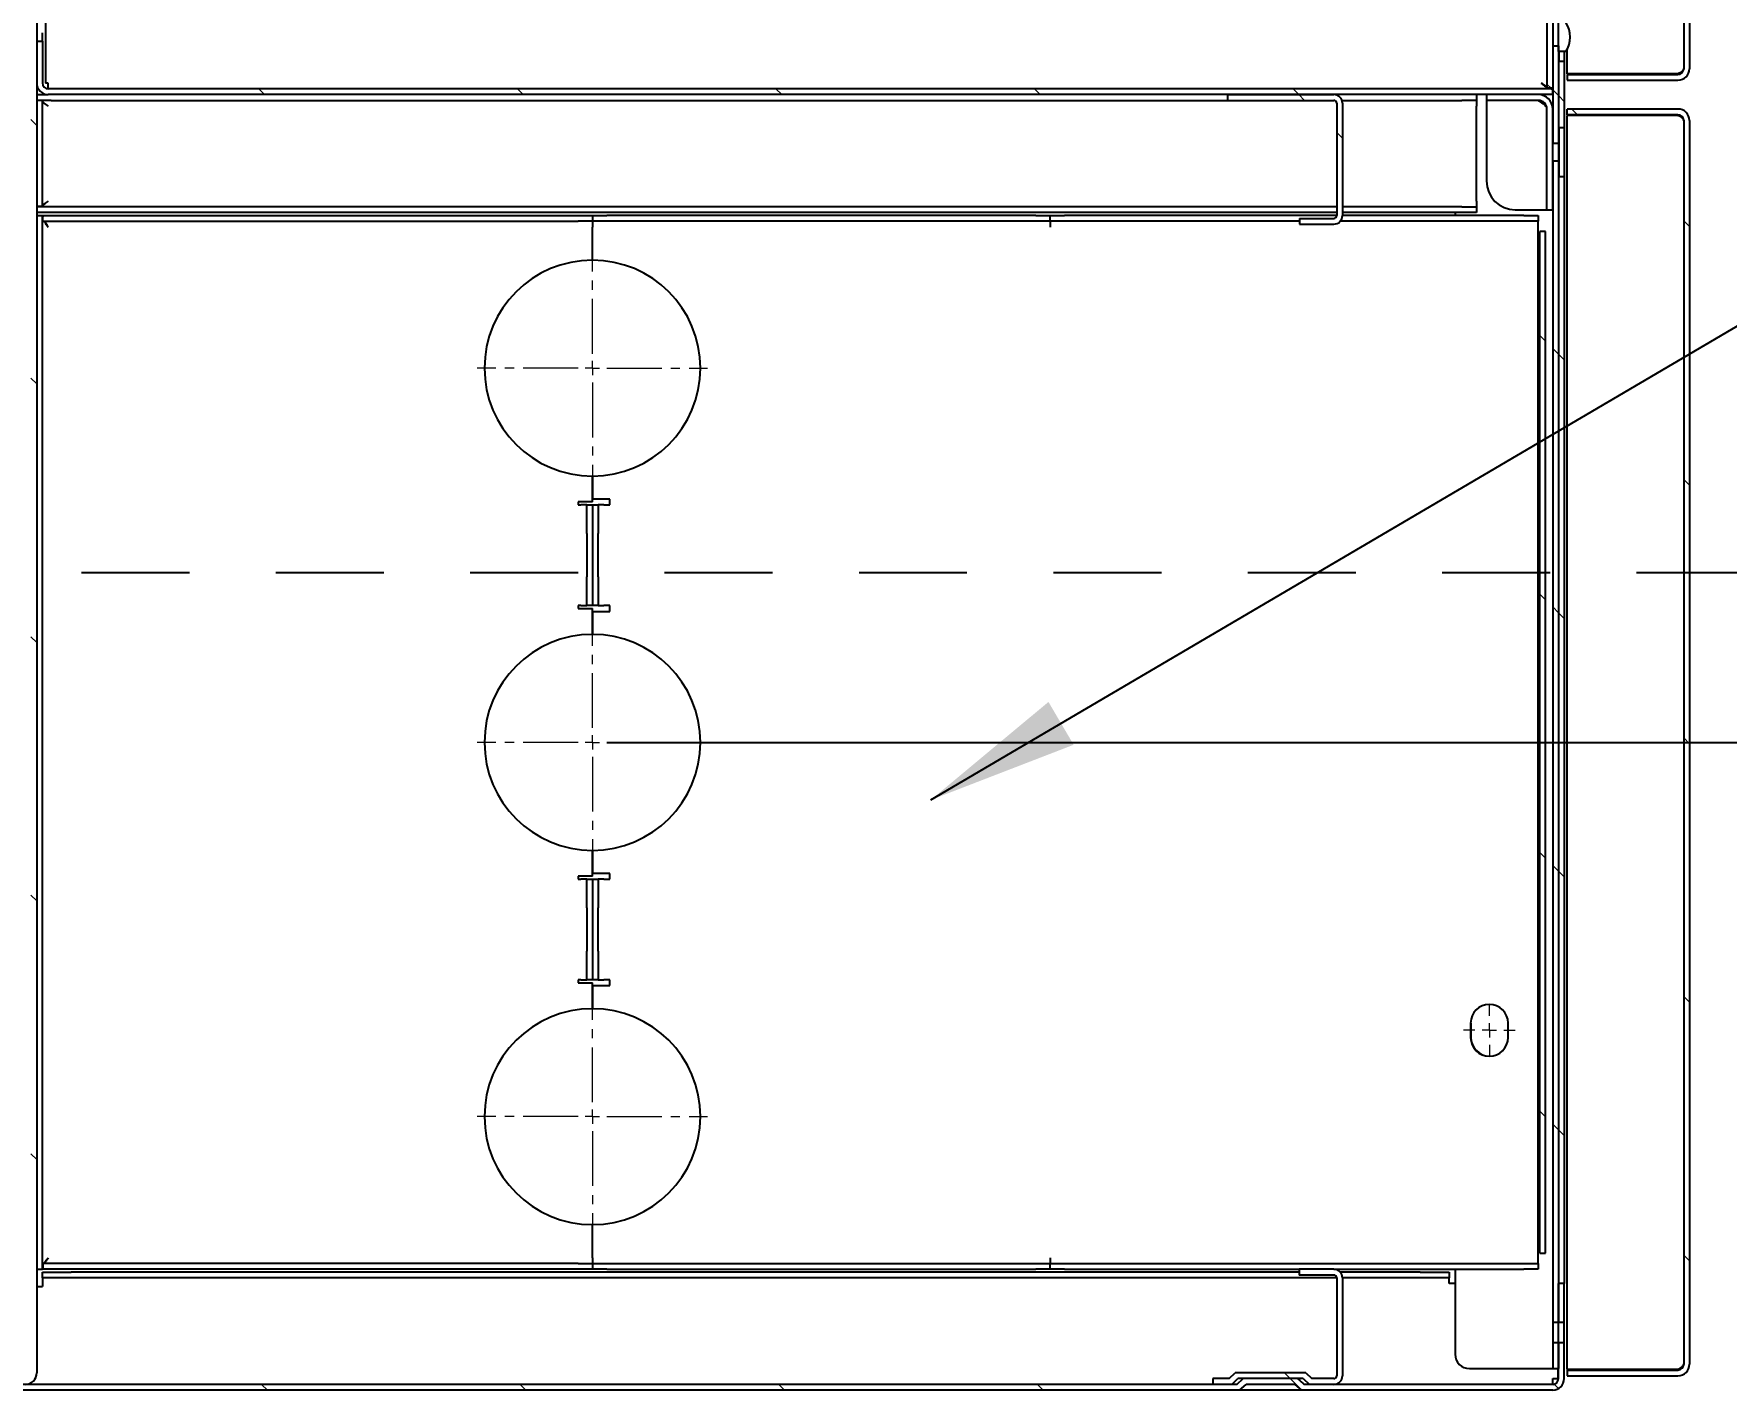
# Model space of a CAD drawing. Header units: millimetres. Extents: x 55614 to 110757, y -66981 to -47484.
# Drawn here: x 67980 to 68568, y -60395 to -59924 of the extents above; entities that cross this region are included whole.
import ezdxf

# ---------------------------------------------------------------- set-up
doc = ezdxf.new("R2010")
doc.units = ezdxf.units.MM
for name, pattern in [('CENTER', [50.8, 31.75, -6.35, 6.35, -6.35]), ('CENTER2', [28.574999, 19.049999, -3.175, 3.175, -3.175]), ('JIS_02_0.7', [1.35, 0.75, -0.6])]:
    doc.linetypes.add(name, pattern=pattern)
doc.layers.get('0').update_dxf_attribs({"lineweight": 15})
doc.layers.get('Defpoints').update_dxf_attribs({"lineweight": 15})
doc.layers.add('2', color=4, linetype='CENTER')
doc.layers.add('THICK', color=7, linetype='Continuous', lineweight=0)
doc.layers.add('中心线', color=1, linetype='CENTER2', lineweight=18)
doc.styles.get("Standard").update_dxf_attribs({"font": 'isocp.shx', "width": 0.707, "bigfont": 'hztxt.shx'})
doc.styles.add('仿宋', font='仿宋_GB2312.ttf', dxfattribs={"width": 0.8})
doc.styles.add('标准', font='simsun.ttc', dxfattribs={"width": 0.667})
doc.dimstyles.new('12倍', dxfattribs={"dimscale": 21, "dimtxt": 3.5, "dimasz": 2.5, "dimexe": 1.5, "dimexo": 0, "dimgap": 1, "dimtad": 1, "dimtoh": 1, "dimdsep": 46, "dimtxsty": '仿宋', "dimcen": 2.5, "dimdle": 5, "dimclrd": 4, "dimclre": 4, "dimclrt": 3, "dimadec": 0, "dimazin": 0, "dimtfac": 1, "dimtmove": 0, "dimatfit": 3, "dimfxl": 1, "dimtolj": 1, "dimarcsym": 0})
doc.dimstyles.new('DJ', dxfattribs={"dimtxt": 75, "dimasz": 75, "dimexe": 20, "dimexo": 0, "dimgap": 20, "dimtad": 1, "dimdec": 1, "dimtxsty": 'Standard', "dimcen": 10, "dimclrd": 95, "dimclre": 95, "dimclrt": 95, "dimadec": 0, "dimazin": 0, "dimtfac": 1, "dimtdec": 1, "dimtmove": 1, "dimatfit": 3, "dimfxl": 1, "dimlwd": 13, "dimlwe": 15, "dimarcsym": 0})
doc.dimstyles.get("Standard").update_dxf_attribs({"dimtxt": 0.18, "dimasz": 0.18, "dimexe": 0.18, "dimexo": 0.0625, "dimgap": 0.09, "dimtad": 0, "dimtih": 1, "dimtoh": 1, "dimdec": 4, "dimzin": 0, "dimdsep": 46, "dimtxsty": 'Standard', "dimcen": 0.09, "dimadec": 0, "dimazin": 0, "dimtfac": 1, "dimtdec": 4, "dimtofl": 0, "dimtmove": 0, "dimatfit": 3, "dimfxl": 1, "dimtolj": 1, "dimtzin": 0, "dimarcsym": 0})
pattern_1 = [(135, (13800.79, -83364.82), (-44.9013, -44.9013), [])]

# ---------------------------------------------------------------- blocks, each defined once
blk = doc.blocks.new('*D1540')
at = {"color": 4, "linetype": 'Continuous', "lineweight": -2}
for p, q in [((68174.13, -59719.95), (68841.4, -59719.95)), ((68818.9, -60132.45), (68818.9, -59757.45)), ((68179.13, -60169.95), (68841.4, -60169.95))]:
    blk.add_line(p, q, dxfattribs=at)
at = {"color": 4}
for points in [[(68825.15, -59757.45), (68812.65, -59757.45), (68818.9, -59719.95)], [(68812.65, -60132.45), (68825.15, -60132.45), (68818.9, -60169.95)]]:
    blk.add_solid(points, dxfattribs=at)
at = {"layer": 'Defpoints', "color": 0}
for p in [(68174.13, -59719.95), (68818.9, -59719.95), (68179.13, -60169.95)]:
    blk.add_point(p, dxfattribs=at)
at = {"color": 3, "lineweight": -3, "insert": (68777.65, -59944.95), "char_height": 52.5, "attachment_point": 5, "rotation": 90, "style": '标准'}
blk.add_mtext('\\A1;\\A1;450', dxfattribs=at)
blk = doc.blocks.new('SW_CENTERMARKSYMBOL_6')
at = {"layer": '中心线', "color": 0}
for p, q in [((-30, 316.5), (-30, 351.5)), ((100, 316.5), (100, 351.5)), ((230, 316.5), (230, 351.5)), ((-30, 311.5), (-30, 314)), ((100, 311.5), (100, 314)), ((230, 311.5), (230, 314)), ((-35, 311.5), (-70, 311.5)), ((-30, 311.5), (-32.5, 311.5)), ((-30, 311.5), (-30, 309)), ((-30, 311.5), (-27.5, 311.5)), ((-30, 306.5), (-30, 271.5)), ((-25, 311.5), (10, 311.5)), ((95, 311.5), (60, 311.5)), ((100, 311.5), (97.5, 311.5)), ((100, 311.5), (100, 309)), ((100, 311.5), (102.5, 311.5)), ((100, 306.5), (100, 271.5)), ((105, 311.5), (140, 311.5)), ((225, 311.5), (190, 311.5)), ((230, 311.5), (227.5, 311.5)), ((230, 311.5), (230, 309)), ((230, 311.5), (232.5, 311.5)), ((230, 306.5), (230, 271.5)), ((235, 311.5), (270, 311.5)), ((0, 5), (0, 9)), ((-5, 0), (-9, 0)), ((0, 0), (-2.5, 0)), ((0, 0), (0, 2.5)), ((0, 0), (0, -2.5)), ((0, 0), (2.5, 0)), ((5, 0), (9, 0)), ((0, -5), (0, -9))]:
    blk.add_line(p, q, dxfattribs=at)
blk = doc.blocks.new('DERYTY65Y65')
at = {"linetype": 'Continuous', "lineweight": 18}
h = blk.add_hatch(dxfattribs=at)
h.set_pattern_fill('ANSI31', scale=20, angle=90, style=0)
h.set_pattern_definition(pattern_1)
edge = h.paths.add_edge_path(flags=0)
edge.add_line((11713.16, -81041.87), (11658.16, -81041.87))
edge.add_line((11658.16, -81041.87), (11658.16, -81043.87))
edge.add_line((11658.16, -81043.87), (11713.16, -81043.87))
edge.add_arc((11713.16, -81045.87), 2, 360, 90, ccw=False)
edge.add_line((11715.16, -81045.87), (11715.16, -82433.87))
edge.add_arc((11713.16, -82433.87), 2, 270, 360, ccw=False)
edge.add_line((11713.16, -82435.87), (11658.16, -82435.87))
edge.add_line((11658.16, -82435.87), (11658.16, -82437.87))
edge.add_line((11658.16, -82437.87), (11713.16, -82437.87))
edge.add_arc((11713.16, -82433.87), 4, 270, 360)
edge.add_line((11717.16, -82433.87), (11717.16, -81045.87))
edge.add_arc((11713.16, -81045.87), 4, 0, 90)
h = blk.add_hatch(dxfattribs=at)
h.set_pattern_fill('ANSI31', scale=20, angle=90, style=0)
h.set_pattern_definition(pattern_1)
edge = h.paths.add_edge_path(flags=0)
edge.add_arc((12287.16, -81548.87), 4, 0, 90)
edge.add_line((12287.16, -81544.87), (12248.66, -81544.87))
edge.add_line((12248.66, -81544.87), (12248.66, -81546.87))
edge.add_line((12248.66, -81546.87), (12287.16, -81546.87))
edge.add_arc((12287.16, -81548.87), 2, 360, 90, ccw=False)
edge.add_line((12289.16, -81548.87), (12289.16, -81980.87))
edge.add_arc((12287.16, -81980.87), 2, 270, 360, ccw=False)
edge.add_line((12287.16, -81982.87), (12248.66, -81982.87))
edge.add_line((12248.66, -81982.87), (12248.66, -81984.87))
edge.add_line((12248.66, -81984.87), (12287.16, -81984.87))
edge.add_arc((12287.16, -81980.87), 4, 270, 360)
edge.add_line((12291.16, -81980.87), (12291.16, -81548.87))
h = blk.add_hatch(dxfattribs=at)
h.set_pattern_fill('ANSI31', scale=20, angle=90, style=0)
h.set_pattern_definition(pattern_1)
h.paths.add_polyline_path([(12243.66, -81987.67), (12243.66, -81951.07), (12241.66, -81951.07), (12241.66, -81987.67)], flags=0)
h = blk.add_hatch(dxfattribs=at)
h.set_pattern_fill('ANSI31', scale=20, angle=90, style=0)
h.set_pattern_definition(pattern_1)
edge = h.paths.add_edge_path(flags=0)
edge.add_line((11721.16, -81989.87), (12243.66, -81989.87))
edge.add_line((12243.66, -81989.87), (12243.66, -81987.87))
edge.add_line((12243.66, -81987.87), (11721.16, -81987.87))
edge.add_arc((11721.16, -81985.87), 2, 180, 270, ccw=False)
edge.add_line((11719.16, -81985.87), (11719.16, -81971.32))
edge.add_line((11719.16, -81971.32), (11717.16, -81971.32))
edge.add_line((11717.16, -81971.32), (11717.16, -81985.87))
edge.add_arc((11721.16, -81985.87), 4, 180, 270)
h = blk.add_hatch(dxfattribs=at)
h.set_pattern_fill('ANSI31', scale=20, angle=90, style=0)
h.set_pattern_definition(pattern_1)
h.paths.add_polyline_path([(12245.66, -81972.92), (12243.66, -81972.92), (12243.66, -82006.82), (12245.66, -82006.82)], flags=0)
h = blk.add_hatch(dxfattribs=at)
h.set_pattern_fill('ANSI31', scale=20, angle=90, style=0)
h.set_pattern_definition(pattern_1)
h.paths.add_polyline_path([(12247.76, -81978.27), (12245.76, -81978.27), (12245.76, -82001.46), (12247.76, -82001.46)], flags=0)
h = blk.add_hatch(dxfattribs=at)
h.set_pattern_fill('ANSI31', scale=20, angle=90, style=0)
h.set_pattern_definition(pattern_1)
edge = h.paths.add_edge_path(flags=0)
edge.add_line((12167.66, -81989.87), (12130.67, -81989.87))
edge.add_line((12130.67, -81989.87), (12130.67, -81991.87))
edge.add_line((12130.67, -81991.87), (12167.66, -81991.87))
edge.add_arc((12167.66, -81992.87), 1, 360, 90, ccw=False)
edge.add_line((12168.66, -81992.87), (12168.66, -82031.87))
edge.add_arc((12167.66, -82031.87), 1, 270, 360, ccw=False)
edge.add_line((12167.66, -82032.87), (12155.67, -82032.87))
edge.add_line((12155.67, -82032.87), (12155.67, -82034.87))
edge.add_line((12155.67, -82034.87), (12167.66, -82034.87))
edge.add_arc((12167.66, -82031.87), 3, 270, 0)
edge.add_line((12170.66, -82031.87), (12170.66, -81992.87))
edge.add_arc((12167.66, -81992.87), 3, 0, 90)
h = blk.add_hatch(dxfattribs=at)
h.set_pattern_fill('ANSI31', scale=20, angle=90, style=0)
h.set_pattern_definition(pattern_1)
edge = h.paths.add_edge_path(flags=0)
edge.add_arc((12287.16, -81998.87), 4, 0, 90)
edge.add_line((12287.16, -81994.87), (12248.66, -81994.87))
edge.add_line((12248.66, -81994.87), (12248.66, -81996.87))
edge.add_line((12248.66, -81996.87), (12287.16, -81996.87))
edge.add_arc((12287.16, -81998.87), 2, 360, 90, ccw=False)
edge.add_line((12289.16, -81998.87), (12289.16, -82430.87))
edge.add_arc((12287.16, -82430.87), 2, 270, 360, ccw=False)
edge.add_line((12287.16, -82432.87), (12248.66, -82432.87))
edge.add_line((12248.66, -82432.87), (12248.66, -82434.87))
edge.add_line((12248.66, -82434.87), (12287.16, -82434.87))
edge.add_arc((12287.16, -82430.87), 4, 270, 360)
edge.add_line((12291.16, -82430.87), (12291.16, -81998.87))
h = blk.add_hatch(dxfattribs=at)
h.set_pattern_fill('ANSI31', scale=20, angle=90, style=0)
h.set_pattern_definition(pattern_1)
h.paths.add_polyline_path([(12243.66, -82416.37), (12245.66, -82416.37), (12245.66, -82012.92), (12243.66, -82012.92)], flags=0)
h = blk.add_hatch(dxfattribs=at)
h.set_pattern_fill('ANSI31', scale=20, angle=90, style=0)
h.set_pattern_definition(pattern_1)
h.paths.add_polyline_path([(12245.76, -82402.87), (12247.76, -82402.87), (12247.76, -82018.27), (12245.76, -82018.27)], flags=0)
h = blk.add_hatch(dxfattribs=at)
h.set_pattern_fill('ANSI31', scale=20, angle=90, style=0)
h.set_pattern_definition(pattern_1)
h.paths.add_polyline_path([(12241.16, -82392.32), (12241.16, -82037.42), (12239.16, -82037.42), (12239.16, -82392.32)], flags=0)
h = blk.add_hatch(dxfattribs=at)
h.set_pattern_fill('ANSI31', scale=20, angle=90, style=0)
h.set_pattern_definition(pattern_1)
edge = h.paths.add_edge_path(flags=0)
edge.add_line((12131.28, -82435.87), (12125.66, -82435.87))
edge.add_line((12125.66, -82435.87), (12125.66, -82437.87))
edge.add_line((12125.66, -82437.87), (12132.17, -82437.87))
edge.add_spline(control_points=[(12132.17, -82437.87), (12132.89, -82437.2), (12133.61, -82436.53), (12134.34, -82435.87)], knot_values=[0.025059, 0.025059, 0.025059, 0.025059, 0.028016, 0.028016, 0.028016, 0.028016], weights=[1, 1, 1, 1], degree=3, periodic=0)
edge.add_line((12134.34, -82435.87), (12156.97, -82435.87))
edge.add_spline(control_points=[(12156.97, -82435.87), (12157.7, -82436.53), (12158.43, -82437.2), (12159.15, -82437.87)], knot_values=[0.05503, 0.05503, 0.05503, 0.05503, 0.057958, 0.057958, 0.057958, 0.057958], weights=[1, 1, 1, 1], degree=3, periodic=0)
edge.add_line((12159.15, -82437.87), (12167.66, -82437.87))
edge.add_arc((12167.66, -82434.87), 3, 270, 0)
edge.add_line((12170.66, -82434.87), (12170.66, -82400.87))
edge.add_arc((12167.66, -82400.87), 3, 0, 90)
edge.add_line((12167.66, -82397.87), (12155.66, -82397.87))
edge.add_line((12155.66, -82397.87), (12155.66, -82399.87))
edge.add_line((12155.66, -82399.87), (12167.66, -82399.87))
edge.add_arc((12167.66, -82400.87), 1, 360, 90, ccw=False)
edge.add_line((12168.66, -82400.87), (12168.66, -82434.87))
edge.add_arc((12167.66, -82434.87), 1, 270, 360, ccw=False)
edge.add_line((12167.66, -82435.87), (12160.03, -82435.87))
edge.add_spline(control_points=[(12160.03, -82435.87), (12159.32, -82435.2), (12158.6, -82434.53), (12157.88, -82433.87)], knot_values=[0.026448, 0.026448, 0.026448, 0.026448, 0.029389, 0.029389, 0.029389, 0.029389], weights=[1, 1, 1, 1], degree=3, periodic=0)
edge.add_line((12157.88, -82433.87), (12133.43, -82433.87))
edge.add_spline(control_points=[(12133.43, -82433.87), (12132.71, -82434.53), (12131.99, -82435.2), (12131.28, -82435.87)], knot_values=[0.059113, 0.059113, 0.059113, 0.059113, 0.062071, 0.062071, 0.062071, 0.062071], weights=[1, 1, 1, 1], degree=3, periodic=0)
h = blk.add_hatch(dxfattribs=at)
h.set_pattern_fill('ANSI31', scale=20, angle=90, style=0)
h.set_pattern_definition(pattern_1)
edge = h.paths.add_edge_path(flags=0)
edge.add_line((11333.16, -82409.92), (11333.16, -82435.87))
edge.add_arc((11337.16, -82435.87), 4, 180, 270)
edge.add_line((11337.16, -82439.87), (11551.9, -82439.87))
edge.add_spline(control_points=[(11551.9, -82439.87), (11552.65, -82439.19), (11553.41, -82438.52), (11554.19, -82437.87)], knot_values=[0.020922, 0.020922, 0.020922, 0.020922, 0.023961, 0.023961, 0.023961, 0.023961], weights=[1, 1, 1, 1], degree=3, periodic=0)
edge.add_line((11554.19, -82437.87), (11571.13, -82437.87))
edge.add_spline(control_points=[(11571.13, -82437.87), (11571.9, -82438.52), (11572.66, -82439.19), (11573.42, -82439.87)], knot_values=[0.043156, 0.043156, 0.043156, 0.043156, 0.0461, 0.0461, 0.0461, 0.0461], weights=[1, 1, 1, 1], degree=3, periodic=0)
edge.add_line((11573.42, -82439.87), (12134.9, -82439.87))
edge.add_spline(control_points=[(12134.9, -82439.87), (12135.65, -82439.19), (12136.41, -82438.52), (12137.19, -82437.87)], knot_values=[0.020922, 0.020922, 0.020922, 0.020922, 0.023961, 0.023961, 0.023961, 0.023961], weights=[1, 1, 1, 1], degree=3, periodic=0)
edge.add_line((12137.19, -82437.87), (12154.13, -82437.87))
edge.add_spline(control_points=[(12154.13, -82437.87), (12154.9, -82438.52), (12155.66, -82439.19), (12156.42, -82439.87)], knot_values=[0.043156, 0.043156, 0.043156, 0.043156, 0.0461, 0.0461, 0.0461, 0.0461], weights=[1, 1, 1, 1], degree=3, periodic=0)
edge.add_line((12156.42, -82439.87), (12243.66, -82439.87))
edge.add_arc((12243.66, -82435.87), 4, 270, 0)
edge.add_line((12247.66, -82435.87), (12247.66, -82423.37))
edge.add_line((12247.66, -82423.37), (12245.66, -82423.37))
edge.add_line((12245.66, -82423.37), (12245.66, -82435.87))
edge.add_arc((12243.66, -82435.87), 2, 270, 360, ccw=False)
edge.add_line((12243.66, -82437.87), (12157.33, -82437.87))
edge.add_spline(control_points=[(12157.33, -82437.87), (12156.66, -82437.26), (12155.99, -82436.66), (12155.31, -82436.06), (12155.24, -82436), (12155.16, -82435.93), (12155.09, -82435.87)], knot_values=[0.0223, 0.0223, 0.0223, 0.0223, 0.025009, 0.025009, 0.025009, 0.025303, 0.025303, 0.025303, 0.025303], weights=[1, 1, 1, 1, 1, 1, 1], degree=3, periodic=0)
edge.add_line((12155.09, -82435.87), (12136.22, -82435.87))
edge.add_spline(control_points=[(12136.22, -82435.87), (12135.47, -82436.52), (12134.72, -82437.19), (12133.98, -82437.87)], knot_values=[0.04764, 0.04764, 0.04764, 0.04764, 0.050712, 0.050712, 0.050712, 0.050712], weights=[1, 1, 1, 1], degree=3, periodic=0)
edge.add_line((12133.98, -82437.87), (11574.33, -82437.87))
edge.add_spline(control_points=[(11574.33, -82437.87), (11573.66, -82437.26), (11572.99, -82436.66), (11572.31, -82436.06), (11572.24, -82436), (11572.16, -82435.93), (11572.09, -82435.87)], knot_values=[0.0223, 0.0223, 0.0223, 0.0223, 0.025009, 0.025009, 0.025009, 0.025303, 0.025303, 0.025303, 0.025303], weights=[1, 1, 1, 1, 1, 1, 1], degree=3, periodic=0)
edge.add_line((11572.09, -82435.87), (11553.22, -82435.87))
edge.add_spline(control_points=[(11553.22, -82435.87), (11552.47, -82436.52), (11551.72, -82437.19), (11550.98, -82437.87)], knot_values=[0.04764, 0.04764, 0.04764, 0.04764, 0.050712, 0.050712, 0.050712, 0.050712], weights=[1, 1, 1, 1], degree=3, periodic=0)
edge.add_line((11550.98, -82437.87), (11337.16, -82437.87))
edge.add_arc((11337.16, -82435.87), 2, 180, 270, ccw=False)
edge.add_line((11335.16, -82435.87), (11335.16, -82409.92))
edge.add_arc((11335.21, -82409.92), 0.05, 360, 180, ccw=False)
edge.add_line((11335.26, -82409.92), (11335.26, -82433.87))
edge.add_line((11335.26, -82433.87), (11337.26, -82433.87))
edge.add_line((11337.26, -82433.87), (11337.26, -82409.92))
edge.add_arc((11335.21, -82409.92), 2.05, 0, 180)
at = {"color": 7, "linetype": 'Continuous', "lineweight": 25}
for p, q in [((11717.16, -81045.87), (11717.16, -82433.87)), ((12289.16, -81548.87), (12289.16, -81980.87)), ((12291.16, -81548.87), (12291.16, -81980.87)), ((11720.16, -81952.87), (11720.16, -81985.87)), ((12241.66, -81951.07), (12241.66, -81987.67)), ((12243.66, -81951.07), (12243.66, -81987.67)), ((12245.66, -81969.12), (12245.66, -81964.87)), ((11717.16, -81971.32), (11719.16, -81971.32)), ((11717.16, -81971.32), (11717.16, -81985.87)), ((11719.16, -81971.32), (11719.16, -81968.41)), ((11719.16, -81971.32), (11719.16, -81985.87)), ((12243.66, -81972.92), (12245.66, -81972.92)), ((12243.66, -81972.92), (12243.66, -82006.82)), ((12245.66, -81974.87), (12245.66, -81970.62)), ((12245.66, -81972.92), (12245.66, -82006.82)), ((12248.26, -81974.87), (12245.66, -81974.87)), ((12245.76, -81974.87), (12245.76, -81978.27)), ((12245.76, -81978.27), (12247.76, -81978.27)), ((12245.76, -82001.46), (12245.76, -81978.27)), ((12247.76, -81978.27), (12247.76, -81974.87)), ((12247.76, -82001.46), (12247.76, -81978.27)), ((12248.66, -81982.67), (12248.66, -81974.16)), ((12287.16, -81982.67), (12248.66, -81982.67)), ((12248.66, -81982.87), (12248.66, -81984.87)), ((12248.66, -81982.87), (12287.16, -81982.87)), ((12248.66, -81984.87), (12287.16, -81984.87)), ((11717.16, -81989.87), (11721.16, -81989.87)), ((11721.16, -81985.87), (11720.16, -81985.87)), ((11721.16, -81987.87), (11721.16, -81985.87)), ((12243.66, -81987.87), (11721.16, -81987.87)), ((12243.66, -81989.87), (11721.16, -81989.87)), ((12130.67, -81989.87), (12130.67, -81991.87)), ((12130.67, -81989.87), (12167.66, -81989.87)), ((12217.16, -81989.87), (12217.16, -81991.87)), ((12220.66, -81989.87), (12220.66, -81991.87)), ((12238.66, -81989.87), (12220.66, -81989.87)), ((12243.66, -81987.67), (12241.66, -81987.67)), ((12243.66, -81989.87), (12243.66, -81987.87)), ((11722.16, -81991.87), (11717.16, -81991.87)), ((11717.7, -81991.97), (11717.16, -81991.87)), ((11719.16, -81991.97), (11717.16, -81991.97)), ((11719.16, -82028.77), (11719.16, -81991.97)), ((11722.16, -81991.87), (12130.67, -81991.87)), ((12130.67, -81991.87), (12167.66, -81991.87)), ((12168.66, -81992.87), (12168.66, -82031.87)), ((12170.49, -81991.87), (12212.16, -81991.87)), ((12170.66, -81992.87), (12170.66, -82031.87)), ((12217.16, -81991.87), (12212.16, -81991.87)), ((12217.16, -81991.87), (12217.16, -81993.87)), ((12217.16, -82026.87), (12217.16, -81993.87)), ((12238.66, -81991.87), (12220.66, -81991.87)), ((12238.66, -81991.97), (12220.66, -81991.97)), ((12220.66, -81991.97), (12220.66, -82019.87)), ((12241.66, -82029.87), (12241.66, -81994.87)), ((12243.66, -82029.87), (12243.66, -81994.87)), ((12248.66, -81996.87), (12248.66, -81994.87)), ((12287.16, -81994.87), (12248.66, -81994.87)), ((12287.16, -81996.87), (12248.66, -81996.87)), ((12247.76, -82001.46), (12245.76, -82001.46)), ((12245.76, -82001.46), (12245.76, -82018.27)), ((12247.76, -82018.27), (12247.76, -82001.46)), ((12287.16, -81997.07), (12248.66, -81997.07)), ((12248.66, -82432.67), (12248.66, -81997.07)), ((12287.16, -81997.07), (12288.59, -81997.49)), ((12289.16, -81998.87), (12289.16, -82430.87)), ((12291.16, -81998.87), (12291.16, -82430.87)), ((12245.66, -82006.82), (12243.66, -82006.82)), ((12245.66, -82006.82), (12245.66, -82012.92)), ((12243.66, -82012.92), (12245.66, -82012.92)), ((12243.66, -82012.92), (12243.66, -82416.37)), ((12245.66, -82012.92), (12245.66, -82416.37)), ((12245.76, -82018.27), (12247.76, -82018.27)), ((12245.76, -82402.87), (12245.76, -82018.27)), ((12247.76, -82402.87), (12247.76, -82018.27)), ((11719.16, -82028.77), (11717.16, -82028.77)), ((11717.16, -82028.87), (11717.63, -82028.77)), ((12168.66, -82028.87), (11717.16, -82028.87)), ((12168.66, -82030.87), (11717.16, -82030.87)), ((11717.16, -82031.87), (11719.16, -82031.87)), ((11719.16, -82397.87), (11719.16, -82031.87)), ((11719.16, -82031.87), (11719.26, -82032.34)), ((11719.26, -82031.87), (11905.16, -82031.87)), ((11719.26, -82033.87), (11719.26, -82031.87)), ((11905.16, -82031.87), (11910.16, -82031.87)), ((11910.16, -82031.87), (11910.16, -82033.87)), ((11910.16, -82031.87), (11915.16, -82031.87)), ((12064.16, -82031.87), (11915.16, -82031.87)), ((12064.16, -82031.87), (12069.16, -82031.87)), ((12069.16, -82033.87), (12069.16, -82031.87)), ((12069.16, -82031.87), (12074.16, -82031.87)), ((12168.66, -82031.87), (12074.16, -82031.87)), ((12212.16, -82028.87), (12170.66, -82028.87)), ((12212.16, -82030.87), (12170.66, -82030.87)), ((12233.66, -82031.87), (12170.66, -82031.87)), ((12209.76, -82030.87), (12209.76, -82031.87)), ((12212.16, -82028.87), (12217.16, -82028.87)), ((12217.16, -82030.87), (12212.16, -82030.87)), ((12217.16, -82026.87), (12217.16, -82028.87)), ((12217.16, -82028.87), (12217.16, -82030.87)), ((12230.66, -82029.87), (12238.66, -82029.87)), ((12233.66, -82031.87), (12238.66, -82031.87)), ((12238.66, -82029.87), (12241.66, -82029.87)), ((12238.66, -82031.87), (12238.66, -82033.87)), ((12241.66, -82029.87), (12243.66, -82029.87)), ((11719.26, -82033.87), (11905.16, -82033.87)), ((11910.16, -82033.87), (11905.16, -82033.87)), ((11910.16, -82033.87), (11910.16, -82035.87)), ((11915.16, -82033.87), (11910.16, -82033.87)), ((11910.16, -82047.37), (11910.16, -82035.87)), ((12064.16, -82033.87), (11915.16, -82033.87)), ((12069.16, -82033.87), (12064.16, -82033.87)), ((12074.16, -82033.87), (12069.16, -82033.87)), ((12069.16, -82033.87), (12069.16, -82035.87)), ((12155.67, -82033.87), (12074.16, -82033.87)), ((12155.67, -82032.87), (12155.67, -82034.87)), ((12155.67, -82032.87), (12167.66, -82032.87)), ((12155.67, -82034.87), (12167.66, -82034.87)), ((12233.66, -82033.87), (12169.89, -82033.87)), ((12238.66, -82033.87), (12233.66, -82033.87)), ((12238.66, -82035.87), (12238.66, -82033.87)), ((12238.66, -82393.87), (12238.66, -82035.87)), ((12239.16, -82392.32), (12239.16, -82037.42)), ((12241.16, -82037.42), (12239.16, -82037.42)), ((12241.16, -82392.32), (12241.16, -82037.42)), ((11910.16, -82131.37), (11910.16, -82122.37)), ((11910.16, -82122.37), (11910.16, -82130.37)), ((11910.16, -82131.37), (11905.16, -82131.37)), ((11905.16, -82131.37), (11905.16, -82132.37)), ((11916.16, -82130.37), (11910.16, -82130.37)), ((11916.16, -82132.37), (11916.16, -82130.37)), ((11905.16, -82132.37), (11906.16, -82132.37)), ((11908.16, -82132.37), (11906.16, -82132.37)), ((11908.16, -82132.37), (11910.16, -82132.37)), ((11908.16, -82142.37), (11908.16, -82132.37)), ((11910.16, -82132.37), (11910.16, -82142.37)), ((11910.16, -82132.37), (11912.16, -82132.37)), ((11912.16, -82132.37), (11912.16, -82142.37)), ((11914.16, -82132.37), (11912.16, -82132.37)), ((11914.16, -82132.37), (11916.16, -82132.37)), ((11908.16, -82142.37), (11908.16, -82157.37)), ((11910.16, -82142.37), (11910.16, -82157.37)), ((11912.16, -82157.37), (11912.16, -82142.37)), ((11908.16, -82167.37), (11908.16, -82157.37)), ((11910.16, -82157.37), (11910.16, -82167.37)), ((11912.16, -82157.37), (11912.16, -82167.37)), ((11906.16, -82167.37), (11905.16, -82167.37)), ((11905.16, -82167.37), (11905.16, -82168.37)), ((11906.16, -82167.37), (11908.16, -82167.37)), ((11910.16, -82167.37), (11908.16, -82167.37)), ((11912.16, -82167.37), (11910.16, -82167.37)), ((11912.16, -82167.37), (11914.16, -82167.37)), ((11916.16, -82167.37), (11914.16, -82167.37)), ((11916.16, -82169.37), (11916.16, -82167.37)), ((11905.16, -82168.37), (11910.16, -82168.37)), ((11910.16, -82177.37), (11910.16, -82168.37)), ((11910.16, -82169.37), (11910.16, -82177.37)), ((11910.16, -82169.37), (11916.16, -82169.37)), ((11910.16, -82261.37), (11910.16, -82252.37)), ((11910.16, -82252.37), (11910.16, -82260.37)), ((11910.16, -82261.37), (11905.16, -82261.37)), ((11905.16, -82261.37), (11905.16, -82262.37)), ((11916.16, -82260.37), (11910.16, -82260.37)), ((11916.16, -82262.37), (11916.16, -82260.37)), ((11905.16, -82262.37), (11906.16, -82262.37)), ((11908.16, -82262.37), (11906.16, -82262.37)), ((11908.16, -82262.37), (11910.16, -82262.37)), ((11908.16, -82272.37), (11908.16, -82262.37)), ((11910.16, -82262.37), (11910.16, -82272.37)), ((11910.16, -82262.37), (11912.16, -82262.37)), ((11912.16, -82262.37), (11912.16, -82272.37)), ((11914.16, -82262.37), (11912.16, -82262.37)), ((11914.16, -82262.37), (11916.16, -82262.37)), ((11908.16, -82272.37), (11908.16, -82287.37)), ((11910.16, -82272.37), (11910.16, -82287.37)), ((11912.16, -82287.37), (11912.16, -82272.37)), ((11908.16, -82297.37), (11908.16, -82287.37)), ((11910.16, -82287.37), (11910.16, -82297.37)), ((11912.16, -82287.37), (11912.16, -82297.37)), ((11906.16, -82297.37), (11905.16, -82297.37)), ((11905.16, -82297.37), (11905.16, -82298.37)), ((11905.16, -82298.37), (11910.16, -82298.37)), ((11906.16, -82297.37), (11908.16, -82297.37)), ((11910.16, -82297.37), (11908.16, -82297.37)), ((11912.16, -82297.37), (11910.16, -82297.37)), ((11910.16, -82307.37), (11910.16, -82298.37)), ((11910.16, -82299.37), (11910.16, -82307.37)), ((11910.16, -82299.37), (11916.16, -82299.37)), ((11912.16, -82297.37), (11914.16, -82297.37)), ((11916.16, -82297.37), (11914.16, -82297.37)), ((11916.16, -82299.37), (11916.16, -82297.37)), ((12215.16, -82312.37), (12215.16, -82317.37)), ((12215.26, -82312.37), (12215.26, -82317.37)), ((12228.16, -82317.37), (12228.16, -82312.37)), ((11910.16, -82393.87), (11910.16, -82382.37)), ((11905.16, -82395.87), (11719.26, -82395.87)), ((11719.26, -82395.87), (11719.26, -82397.87)), ((11905.16, -82395.87), (11910.16, -82395.87)), ((11910.16, -82393.87), (11910.16, -82395.87)), ((11910.16, -82395.87), (11910.16, -82397.87)), ((11910.16, -82395.87), (11915.16, -82395.87)), ((11915.16, -82395.87), (12064.16, -82395.87)), ((12064.16, -82395.87), (12069.16, -82395.87)), ((12069.16, -82393.87), (12069.16, -82395.87)), ((12069.16, -82397.87), (12069.16, -82395.87)), ((12069.16, -82395.87), (12074.16, -82395.87)), ((12074.16, -82395.87), (12233.66, -82395.87)), ((12233.66, -82395.87), (12238.66, -82395.87)), ((12238.66, -82395.87), (12238.66, -82393.87)), ((12238.66, -82395.87), (12238.66, -82397.87)), ((12239.16, -82392.32), (12241.16, -82392.32)), ((11717.16, -82397.87), (11719.16, -82397.87)), ((11719.26, -82397.21), (11719.16, -82397.87)), ((11719.16, -82400.87), (11719.16, -82398.87)), ((11719.16, -82398.87), (11729.16, -82398.87)), ((11729.16, -82400.87), (11719.16, -82400.87)), ((11719.16, -82400.87), (11719.16, -82402.87)), ((11905.16, -82397.87), (11719.26, -82397.87)), ((12155.66, -82398.87), (11729.16, -82398.87)), ((12168.66, -82400.87), (11729.16, -82400.87)), ((11910.16, -82397.87), (11905.16, -82397.87)), ((11915.16, -82397.87), (11910.16, -82397.87)), ((11915.16, -82397.87), (12064.16, -82397.87)), ((12069.16, -82397.87), (12064.16, -82397.87)), ((12074.16, -82397.87), (12069.16, -82397.87)), ((12074.16, -82397.87), (12155.66, -82397.87)), ((12155.66, -82397.87), (12155.66, -82399.87)), ((12167.66, -82397.87), (12155.66, -82397.87)), ((12167.66, -82399.87), (12155.66, -82399.87)), ((12167.66, -82397.87), (12233.66, -82397.87)), ((12168.66, -82400.87), (12168.66, -82434.87)), ((12197.66, -82398.87), (12169.89, -82398.87)), ((12170.66, -82400.87), (12170.66, -82434.87)), ((12197.66, -82400.87), (12170.66, -82400.87)), ((12197.66, -82398.87), (12207.66, -82398.87)), ((12207.66, -82400.87), (12197.66, -82400.87)), ((12207.66, -82398.87), (12207.66, -82400.87)), ((12207.66, -82402.87), (12207.66, -82400.87)), ((12209.76, -82397.87), (12209.76, -82427.37)), ((12238.66, -82397.87), (12233.66, -82397.87)), ((11717.16, -82403.87), (11719.16, -82403.87)), ((11719.16, -82402.87), (11719.16, -82403.87)), ((12209.76, -82402.87), (12207.66, -82402.87)), ((12245.66, -82416.37), (12245.66, -82402.87)), ((12247.66, -82402.87), (12245.66, -82402.87)), ((12247.76, -82402.87), (12245.76, -82402.87)), ((12247.66, -82416.37), (12247.66, -82402.87)), ((12245.66, -82416.37), (12243.66, -82416.37)), ((12243.66, -82416.37), (12243.66, -82423.37)), ((12245.66, -82423.37), (12245.66, -82416.37)), ((12247.66, -82416.37), (12245.66, -82416.37)), ((12247.66, -82423.37), (12247.66, -82416.37)), ((12243.66, -82423.37), (12245.66, -82423.37)), ((12243.66, -82423.37), (12243.66, -82432.37)), ((12245.66, -82423.37), (12245.66, -82432.37)), ((12245.66, -82435.87), (12245.66, -82423.37)), ((12245.66, -82423.37), (12247.66, -82423.37)), ((12247.66, -82435.87), (12247.66, -82423.37)), ((12125.66, -82435.87), (12125.66, -82437.87)), ((12131.28, -82435.87), (12125.66, -82435.87)), ((12131.28, -82435.87), (12133.43, -82433.87)), ((12132.17, -82437.87), (12134.34, -82435.87)), ((12157.88, -82433.87), (12133.43, -82433.87)), ((12133.98, -82437.87), (12136.22, -82435.87)), ((12156.97, -82435.87), (12134.34, -82435.87)), ((12155.09, -82435.87), (12136.22, -82435.87)), ((12156.97, -82435.87), (12159.15, -82437.87)), ((12157.88, -82433.87), (12160.03, -82435.87)), ((12167.66, -82435.87), (12160.03, -82435.87)), ((12214.76, -82432.37), (12241.66, -82432.37)), ((12241.66, -82432.37), (12243.66, -82432.37)), ((12243.66, -82432.37), (12245.66, -82432.37)), ((12243.66, -82437.87), (12243.66, -82435.87)), ((12243.66, -82435.87), (12245.56, -82435.87)), ((12245.56, -82435.87), (12245.56, -82432.37)), ((12287.16, -82432.67), (12248.66, -82432.67)), ((12248.66, -82432.87), (12248.66, -82434.87)), ((12248.66, -82432.87), (12287.16, -82432.87)), ((12248.66, -82434.87), (12287.16, -82434.87)), ((12134.9, -82439.87), (11573.42, -82439.87)), ((12133.98, -82437.87), (11574.33, -82437.87)), ((12132.17, -82437.87), (12125.66, -82437.87)), ((12134.9, -82439.87), (12137.19, -82437.87)), ((12156.42, -82439.87), (12134.9, -82439.87)), ((12154.13, -82437.87), (12137.19, -82437.87)), ((12154.13, -82437.87), (12156.42, -82439.87)), ((12243.66, -82439.87), (12156.42, -82439.87)), ((12243.66, -82437.87), (12157.33, -82437.87)), ((12167.66, -82437.87), (12159.15, -82437.87))]:
    blk.add_line(p, q, dxfattribs=at)
for centre, radius, start, end in [((12240.26, -81969.87), 9.43, 327.99222, 32.00778), ((12287.16, -81980.87), 4, 270, 0), ((12287.16, -81980.87), 2, 270, 0), ((11721.16, -81985.87), 4, 180, 270), ((11721.16, -81985.87), 2, 180, 270), ((12167.66, -81992.87), 3, 0, 90), ((12238.66, -81994.87), 5, 0, 90), ((12167.66, -81992.87), 1, 0, 90), ((12238.66, -81994.87), 3, 0, 90), ((12287.16, -81998.87), 4, 0, 90), ((12287.16, -81998.87), 2, 0, 90), ((12230.66, -82019.87), 10, 180, 270), ((12167.66, -82031.87), 3, 270, 0), ((12167.66, -82031.87), 1, 270, 0), ((11910.16, -82084.87), 37.5, 90, 270), ((11910.16, -82084.87), 37.5, 270, 90), ((11910.16, -82214.87), 37.5, 90, 270), ((11910.16, -82214.87), 37.5, 270, 90), ((11910.16, -82344.87), 37.5, 90, 270), ((11910.16, -82344.87), 37.5, 270, 90), ((12221.66, -82312.37), 6.5, 0, 180), ((12221.66, -82317.37), 6.5, 180, 0), ((12221.76, -82317.37), 6.5, 180, 269.55927), ((12167.66, -82400.87), 3, 0, 90), ((12167.66, -82400.87), 1, 0, 90), ((12214.76, -82427.37), 5, 180, 270), ((12287.16, -82430.87), 4, 270, 0), ((12287.16, -82430.87), 2, 270, 0), ((11713.16, -82433.87), 4, 270, 0), ((12167.66, -82434.87), 1, 270, 0), ((12167.66, -82434.87), 3, 270, 0), ((12243.66, -82435.87), 2, 270, 0), ((12243.66, -82435.87), 4, 270, 0)]:
    blk.add_arc(centre, radius, start, end, dxfattribs=at)
for points, knots in [([(12245.66, -81970.62), (12245.65, -81970.29), (12245.64, -81969.78), (12245.65, -81969.28), (12245.66, -81969.12)], [0, 0, 0, 0, 0.664878, 1, 1, 1, 1]), ([(12289.16, -81980.87), (12289.12, -81981.04), (12289.05, -81981.36), (12288.53, -81981.82), (12287.88, -81982.25), (12287.39, -81982.53), (12287.16, -81982.67)], [0, 0, 0, 0, 0.282784, 0.5307, 0.778547, 1, 1, 1, 1]), ([(12288.61, -81982.24), (12288.35, -81982.32), (12287.89, -81982.46), (12287.38, -81982.6), (12287.16, -81982.67)], [0, 0, 0, 0, 0.556662, 1, 1, 1, 1]), ([(12241.66, -81987.67), (12241.62, -81987.5), (12241.55, -81987.18), (12241.03, -81986.71), (12240.38, -81986.28), (12239.89, -81986), (12239.66, -81985.87)], [0, 0, 0, 0, 0.282783, 0.53072, 0.778571, 1, 1, 1, 1]), ([(12239.66, -81985.87), (12239.99, -81986.13), (12240.59, -81986.61), (12241.19, -81986.98), (12241.45, -81987.15)], [0, 0, 0, 0, 0.556171, 1, 1, 1, 1]), ([(12242.55, -81987.67), (12242.58, -81987.68), (12242.95, -81987.85), (12243.32, -81987.86), (12243.66, -81987.87)], [0, 0, 0, 0, 0.099238, 1, 1, 1, 1]), ([(11719.16, -81991.97), (11719.19, -81992.13), (11719.25, -81992.44), (11719.71, -81992.92), (11720.37, -81993.39), (11720.89, -81993.71), (11721.16, -81993.87)], [0, 0, 0, 0, 0.249993, 0.5, 0.750007, 1, 1, 1, 1]), ([(11721.16, -81993.87), (11720.69, -81993.48), (11720.16, -81993.03), (11719.63, -81992.76), (11719.56, -81992.72)], [0, 0, 0, 0, 0.874384, 1, 1, 1, 1]), ([(12241.66, -81994.87), (12241.61, -81994.62), (12241.52, -81994.14), (12240.81, -81993.4), (12239.82, -81992.68), (12239.04, -81992.2), (12238.66, -81991.97)], [0, 0, 0, 0, 0.252337, 0.504802, 0.757271, 1, 1, 1, 1]), ([(12240.82, -81992.8), (12240.33, -81992.6), (12239.63, -81992.32), (12238.88, -81992.05), (12238.66, -81991.97)], [0, 0, 0, 0, 0.706942, 1, 1, 1, 1]), ([(12287.16, -81997.07), (12287.42, -81997.22), (12287.94, -81997.52), (12288.6, -81997.97), (12289.07, -81998.42), (12289.13, -81998.72), (12289.16, -81998.87)], [0, 0, 0, 0, 0.2500128, 0.5000135, 0.7500143, 1, 1, 1, 1]), ([(11721.16, -82026.87), (11720.89, -82027.03), (11720.37, -82027.34), (11719.71, -82027.82), (11719.25, -82028.29), (11719.19, -82028.61), (11719.16, -82028.77)], [0, 0, 0, 0, 0.249992, 0.500001, 0.750008, 1, 1, 1, 1]), ([(11719.59, -82027.98), (11719.71, -82027.92), (11720.23, -82027.63), (11720.75, -82027.2), (11721.16, -82026.87)], [0, 0, 0, 0, 0.228447, 1, 1, 1, 1]), ([(11721.16, -82035.87), (11721, -82035.6), (11720.68, -82035.08), (11720.21, -82034.42), (11719.73, -82033.96), (11719.42, -82033.9), (11719.26, -82033.87)], [0, 0, 0, 0, 0.249991, 0.500004, 0.75, 1, 1, 1, 1]), ([(11720.04, -82034.3), (11720.1, -82034.42), (11720.39, -82034.94), (11720.82, -82035.46), (11721.16, -82035.87)], [0, 0, 0, 0, 0.228489, 1, 1, 1, 1]), ([(11719.26, -82395.87), (11719.43, -82395.83), (11719.77, -82395.76), (11720.26, -82395.24), (11720.72, -82394.59), (11721.02, -82394.1), (11721.16, -82393.87)], [0, 0, 0, 0, 0.2785542, 0.5299263, 0.7812413, 1, 1, 1, 1]), ([(11721.16, -82393.87), (11720.89, -82394.2), (11720.46, -82394.73), (11720.13, -82395.27), (11720, -82395.47)], [0, 0, 0, 0, 0.623849, 1, 1, 1, 1]), ([(12289.16, -82430.87), (12289.12, -82431.04), (12289.05, -82431.36), (12288.53, -82431.82), (12287.88, -82432.25), (12287.39, -82432.53), (12287.16, -82432.67)], [0, 0, 0, 0, 0.282786, 0.530698, 0.778543, 1, 1, 1, 1]), ([(12155.09, -82435.87), (12155.16, -82435.93), (12155.92, -82436.59), (12156.66, -82437.26), (12157.33, -82437.87)], [0, 0, 0, 0, 0.097872, 1, 1, 1, 1]), ([(12288.61, -82432.24), (12288.35, -82432.32), (12287.89, -82432.46), (12287.38, -82432.6), (12287.16, -82432.67)], [0, 0, 0, 0, 0.556664, 1, 1, 1, 1])]:
    blk.add_open_spline(points, degree=3, knots=knots, dxfattribs=at)
at = {"layer": '中心线', "rotation": 90}
blk.add_blockref('SW_CENTERMARKSYMBOL_6', (12221.66, -82314.87), dxfattribs=at)

msp = doc.modelspace()

# ---------------------------------------------------------------- linework, layer by layer
at = {"layer": '2', "color": 1, "linetype": 'JIS_02_0.7', "ltscale": 50}
msp.add_line((62529.217, -60110.951), (68897.673, -60110.951), dxfattribs=at)

# ---------------------------------------------------------------- block references
at = {"layer": 'THICK', "lineweight": -3}
msp.add_blockref('DERYTY65Y65', (56263.972, 22044.916), dxfattribs=at)

# ---------------------------------------------------------------- dimensions: what is measured, and where the dimension line sits
at = {"lineweight": -3}
dim = msp.add_linear_dim(base=(68818.899, -59719.951), p1=(68179.129, -60169.951), p2=(68174.129, -59719.951), angle=90, text='\\A1;<>', dimstyle='Standard', override={"dimscale": 15, "dimtxt": 3.5, "dimasz": 2.5, "dimexe": 1.5, "dimexo": 0, "dimgap": 1, "dimtad": 1, "dimtih": 0, "dimdec": 2, "dimzin": 8, "dimtxsty": '标准', "dimcen": 2.5, "dimdle": 5, "dimclrd": 4, "dimclre": 4, "dimclrt": 3, "dimtdec": 2, "dimtofl": 1, "dimtzin": 8}, dxfattribs=at)
dim.commit()
dim.dimension.update_dxf_attribs({"geometry": '*D1540', "text_midpoint": (68777.649, -59944.951)})

# ---------------------------------------------------------------- leaders
msp.add_leader([(68291.629, -60189.951), (69617.936, -59410.177), (70762.348, -59410.177)], dimstyle='12倍', override={"dimtad": 0}, dxfattribs=at)
at = {"layer": 'THICK', "lineweight": -3}
msp.add_leader([(67263.335, -60047.868), (67749.414, -58458.542), (68809.543, -58458.542)], dimstyle='DJ', override={"dimtad": 0, "dimfxl": 1.25, "dimarcsym": 1}, dxfattribs=at)

doc.saveas('drawing.dxf')
